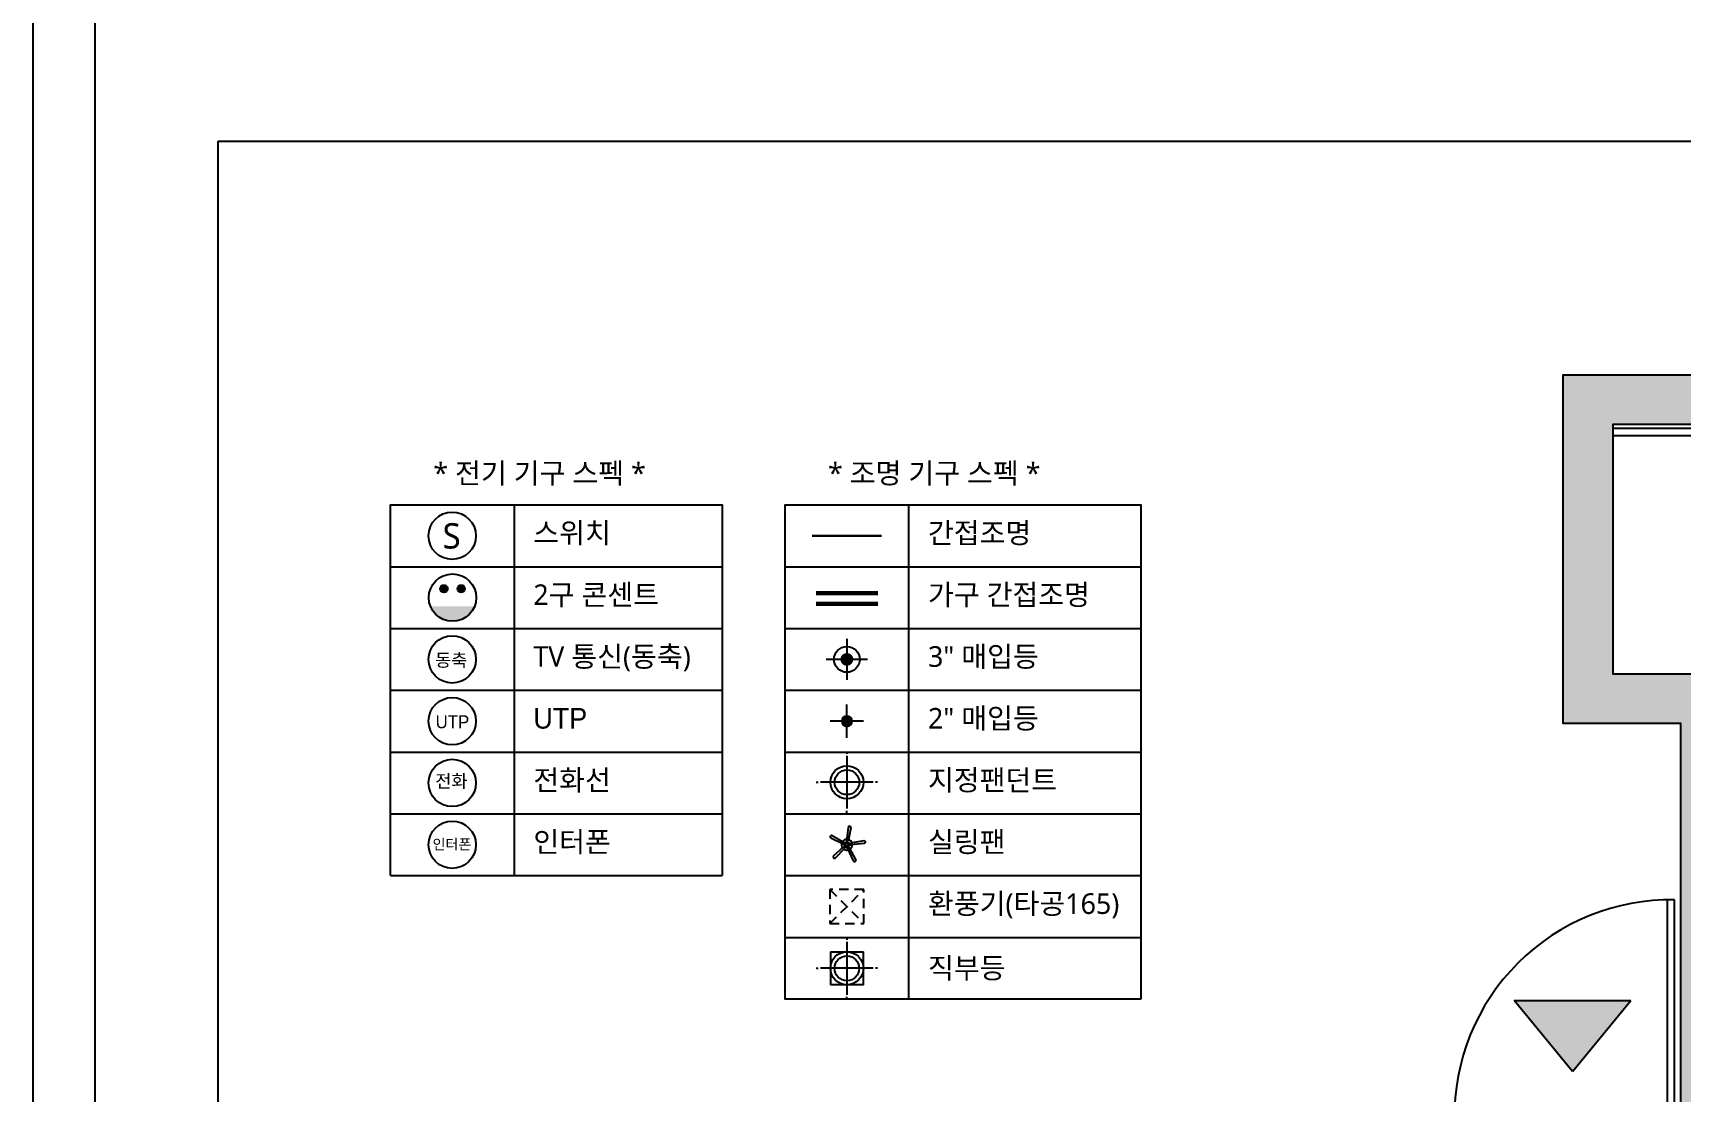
# Model space of a CAD drawing. Header units: millimetres. Extents: x 0 to 460316, y -63250 to 103204.
# Drawn here: x 183351 to 190020, y 35466 to 39752 of the extents above; entities that cross this region are included whole.
import ezdxf
from ezdxf.enums import TextEntityAlignment as Align

# ---------------------------------------------------------------- set-up
doc = ezdxf.new("R2010")
doc.units = ezdxf.units.MM
doc.header["$LTSCALE"] = 25
doc.linetypes.add('HID', pattern=[2.5, 1.5, -1])
for name, color, linetype in [('0-ELC TEXT', 7, 'Continuous'), ('06-FUR', 6, 'Continuous'), ('06-LIGHT', 4, 'Continuous'), ('2-con', 2, 'Continuous'), ('3.기호.계단선', 30, 'Continuous'), ('ac-insul', 5, 'BATTING'), ('ac-Ref', 8, 'Continuous'), ('ac-text', 7, 'Continuous'), ('ac-wall-fin', 3, 'Continuous'), ('CO-DOOR', 8, 'Continuous'), ('F-SYM', 7, 'Continuous'), ('FORM(YOURNAME)-11', 1, 'Continuous'), ('HAT', 8, 'Continuous'), ('RC-LIGHT', 7, 'Continuous'), ('U-LANP', 6, 'Continuous'), ('도면층4', 4, 'Continuous'), ('설비', 140, 'Continuous')]:
    doc.layers.add(name, color=color, linetype=linetype)
doc.styles.add('YOURNAME', font='HY울릉도M.TTF')
doc.styles.add('이윤정', font='l_10646.ttf')
doc.styles.add('코레일둥고', font='Korail_Round_Gothic_Medium.ttf')
doc.linetypes.add('BATTING', pattern='A,0.00254,-2.54,[134,ltypeshp.shx,S=2.54,R=0,X=-2.54,Y=0],-5.08,[134,ltypeshp.shx,S=2.54,R=180,X=2.54,Y=0],-2.54', length=10.16254)

# ---------------------------------------------------------------- blocks, each defined once
blk = doc.blocks.new('FORM-PLAN')
at = {"layer": 'Defpoints', "color": 158}
for points in [[(-71444, -2285), (10556, -2285), (10556, 55115), (-71444, 55115)], [(-69444, 53115), (-64, 53115), (-64, 1215), (-69444, 1215)]]:
    blk.add_lwpolyline(points, close=True, dxfattribs=at)
at = {"layer": 'FORM(YOURNAME)-11', "color": 250}
blk.add_lwpolyline([(-72444, -3285), (11556, -3285), (11556, 56115), (-72444, 56115)], close=True, dxfattribs=at)
at = {"layer": 'FORM(YOURNAME)-11', "color": 3, "style": 'YOURNAME'}
for tag, height, p in [('1', 450, (9905, 18188)), ('2', 450, (9905, 17544)), ('3', 450, (9905, 16257)), ('4', 450, (9905, 14326)), ('5', 515, (9905, 12009)), ('6', 515, (9905, 9757)), ('7', 515, (9905, 7504)), ('8', 515, (9905, 5252)), ('9', 515, (9905, 2999)), ('10', 515, (5655, 811)), ('11', 515, (9905, 747)), ('12', 515, (5655, -1441)), ('13', 515, (9905, -1441))]:
    blk.add_attdef(tag, text='', height=height, dxfattribs=at).set_placement(p, align=Align.MIDDLE_RIGHT)
blk = doc.blocks.new('egoo')
at = {"layer": '설비'}
h = blk.add_hatch(color=140, dxfattribs=at)
edge = h.paths.add_edge_path()
edge.add_arc((1015645.3, 443433.7), 22.3, 0, 360)
h = blk.add_hatch(color=140, dxfattribs=at)
edge = h.paths.add_edge_path()
edge.add_arc((1015747.7, 443433.7), 22.3, 0, 360)
h = blk.add_hatch(color=140, dxfattribs=at)
edge = h.paths.add_edge_path()
edge.add_line((1015826.3, 443329.1), (1015566.6, 443329.1))
edge.add_ellipse((1015696.5, 443381.5), major_axis=(99, 99), ratio=1, start_angle=156.95778, end_angle=293.04222)
at = {"layer": '설비', "color": 140}
for centre, radius in [((1015696.5, 443381.5), 140), ((1015645.3, 443433.7), 22.3), ((1015747.7, 443433.7), 22.3)]:
    blk.add_circle(centre, radius, dxfattribs=at)
blk = doc.blocks.new('SW')
at = {"layer": '설비', "color": 140}
blk.add_circle((11533254, -14277699), 184, dxfattribs=at)
at = {"layer": '설비', "color": 140, "insert": (11533320, -14277601), "char_height": 197.14, "width": 314.33, "attachment_point": 3, "style": '코레일둥고'}
blk.add_mtext('{\\fMalgun Gothic|b0|i0|c129|p50;S}', dxfattribs=at)
blk = doc.blocks.new('hallogen')
h = blk.add_hatch(color=256)
h.dxf.hatch_style = 1
edge = h.paths.add_edge_path()
edge.add_arc((48591.7, 60854.3), 31.2, 0, 360, ccw=False)
at = {"color": 1, "linetype": 'Continuous'}
for p, q in [((48591.7, 60954.3), (48591.7, 60754.3)), ((48691.7, 60854.3), (48491.7, 60854.3))]:
    blk.add_line(p, q, dxfattribs=at)
at = {"color": 4, "linetype": 'Continuous'}
blk.add_circle((48591.7, 60854.3), 62.5, dxfattribs=at)
blk = doc.blocks.new('1')
at = {"linetype": 'Continuous'}
h = blk.add_hatch(color=4, dxfattribs=at)
h.dxf.hatch_style = 1
edge = h.paths.add_edge_path()
edge.add_arc((11539653, -14273504), 37.5, 0, 360)
at = {"color": 1, "linetype": 'Continuous'}
for p, q in [((11539653, -14273637), (11539653, -14273370)), ((11539520, -14273504), (11539787, -14273504))]:
    blk.add_line(p, q, dxfattribs=at)
at = {"color": 4, "linetype": 'Continuous'}
for radius in [41.5, 37.5]:
    blk.add_circle((11539653, -14273504), radius, dxfattribs=at)
blk = doc.blocks.new('CELILNGPAN')
at = {"layer": '06-FUR', "color": 6}
for p, q in [((48292, -3967), (48588, -4106)), ((48322, -3910), (48607, -4069)), ((48717, -3709), (48676, -4035)), ((48781, -3721), (48717, -4041)), ((48360, -4404), (48600, -4183)), ((48405, -4451), (48629, -4212)), ((48639, -4116), (48612, -4103)), ((48645, -4105), (48618, -4091)), ((48645, -4158), (48624, -4179)), ((48654, -4167), (48633, -4188)), ((48682, -4086), (48687, -4056)), ((48695, -4088), (48700, -4058)), ((48696, -4174), (48709, -4201)), ((48842, -4521), (48706, -4225)), ((48708, -4168), (48721, -4195)), ((48725, -4118), (48755, -4113)), ((48727, -4131), (48756, -4126)), ((48901, -4493), (48743, -4206)), ((49094, -4035), (48772, -4096)), ((49102, -4099), (48778, -4137))]:
    blk.add_line(p, q, dxfattribs=at)
for radius in [45.4, 32.5]:
    blk.add_circle((48682, -4131), radius, dxfattribs=at)
for centre, radius, start, end in [((48307, -3938), 32.5, 61.67, 241.67), ((48682, -4131), 130, 90.4651, 143.078), ((48749, -3715), 32.5, 349.67, 169.67), ((48682, -4131), 130, 162.4651, 215.078), ((48598, -4088), 20.6, 242.7734, 62.7734), ((48615, -4198), 20.6, 314.7734, 134.7734), ((48682, -4131), 130, 234.4651, 287.078), ((48682, -4131), 64.9, 158.5125, 219.0342), ((48682, -4131), 64.9, 86.5125, 147.0342), ((48682, -4131), 64.9, 230.5125, 291.0342), ((48697, -4038), 20.6, 170.7734, 350.7734), ((48682, -4131), 64.9, 14.5125, 75.0342), ((48724, -4215), 20.6, 26.7734, 206.7734), ((48682, -4131), 64.9, 302.5125, 3.0342), ((48682, -4131), 130, 18.4651, 71.078), ((48775, -4117), 20.6, 98.7734, 278.7734), ((48682, -4131), 130, 306.4651, 359.078), ((49098, -4067), 32.5, 277.67, 97.67), ((48383, -4428), 32.5, 133.67, 313.67), ((48871, -4507), 32.5, 205.67, 25.67)]:
    blk.add_arc(centre, radius, start, end, dxfattribs=at)
blk = doc.blocks.new('A$C08B77260')
at = {"layer": 'HAT', "color": 1}
for p, q in [((187, 373), (187, 360)), ((187, 347), (187, 27)), ((0, 187), (13, 187)), ((347, 187), (27, 187)), ((373, 187), (360, 187)), ((187, 0), (187, 13))]:
    blk.add_line(p, q, dxfattribs=at)
at = {"layer": 'U-LANP', "color": 4}
blk.add_circle((187, 187), 100, dxfattribs=at)
at = {"layer": 'U-LANP', "color": 8}
blk.add_circle((187, 187), 75, dxfattribs=at)

msp = doc.modelspace()

# ---------------------------------------------------------------- hatches: boundary and pattern name
at = {"layer": 'ac-Ref'}
h = msp.add_hatch(color=256, dxfattribs=at)
h.dxf.hatch_style = 1
h.paths.add_polyline_path([(190288.9, 37157.75), (189743.9, 37157.75), (189743.9, 38167.75), (190308.9, 38167.75), (190308.9, 38367.75), (189543.9, 38367.75), (189543.9, 36957.75), (190018.9, 36957.75), (190018.9, 33784.45), (190288.9, 33784.45)])
h.paths.add_polyline_path([(193178.9, 36324.45), (193178.9, 38569.45), (192948.9, 38569.45), (192948.9, 38167.75), (192988.9, 38167.75), (192988.9, 33992.75), (191218.9, 33992.75), (191218.9, 33784.45), (193178.9, 33784.45)])
h.paths.add_polyline_path([(197156.9, 36197.45), (197423.9, 36197.45), (197423.9, 36398.33), (197158.9, 36398.33), (197158.9, 37169.45), (196290.9, 37169.45), (196290.9, 36969.45), (196980.9, 36969.45), (196980.9, 33994.45), (196168.9, 33994.45), (196168.9, 33859.45), (197163.9, 33859.45), (197163.9, 34059.45), (197156.9, 34059.45)])
h.paths.add_polyline_path([(198923.9, 38424.45), (197948.9, 38424.45), (197948.9, 38224.45), (198723.9, 38224.45), (198723.9, 37434.45), (198088.9, 37434.45), (198088.9, 36398.33), (198003.9, 36398.33), (198003.9, 36197.45), (198638.9, 36197.45), (198638.9, 34059.45), (198638.9, 33859.45), (198648.9, 33859.45), (198648.9, 28919.45), (197861.9, 28919.45), (197861.9, 28727.45), (198814.9, 28727.45), (198814.9, 27647.45), (197924.9, 27647.45), (197924.9, 27447.45), (198923.9, 27447.45)])
h.paths.add_polyline_path([(195090.9, 37169.45), (194565.9, 37169.45), (194565.9, 36324.45), (194840.9, 36324.45), (194840.9, 36969.45), (195090.9, 36969.45)])
h.paths.add_polyline_path([(196833.9, 32699.45), (195783.9, 32699.45), (195783.9, 32499.45), (196833.9, 32499.45)])
h.paths.add_polyline_path([(194756.9, 32699.45), (194546.9, 32699.45), (194546.9, 28727.45), (195161.9, 28727.45), (195161.9, 28919.45), (194756.9, 28919.45)])
h.paths.add_polyline_path([(194836.9, 27647.45), (194636.9, 27647.45), (194636.9, 27077.45), (194836.9, 27077.45)])
h.paths.add_polyline_path([(190116.9, 28747.45), (190746.9, 28747.45), (190746.9, 28947.45), (190028.9, 28947.45), (190028.9, 32402.45), (189838.9, 32402.45), (189838.9, 27462.45), (189823.9, 27462.45), (189823.9, 27262.45), (189916.9, 27262.45), (189916.9, 27077.45), (190836.9, 27077.45), (190836.9, 27277.45), (190116.9, 27277.45)])
h.paths.add_polyline_path([(186823.9, 32202.45), (188908.9, 32202.45), (188908.9, 32402.45), (186858.9, 32402.45), (186858.9, 34567.45), (188458.9, 34567.45), (188458.9, 33167.45), (188658.9, 33167.45), (188658.9, 35164.45), (189078.9, 35164.45), (189078.9, 35364.45), (188458.9, 35364.45), (188458.9, 34737.45), (186623.9, 34737.45), (186623.9, 27262.45), (187243.9, 27262.45), (187243.9, 27462.45), (186823.9, 27462.45)])
at = {"layer": '도면층4'}
msp.add_hatch(color=256, dxfattribs=at).paths.add_polyline_path([(189580.92, 35549.16), (189817.15, 35836.49), (189344.7, 35836.49)])

# ---------------------------------------------------------------- linework, layer by layer
at = {"layer": '0-ELC TEXT'}
for p, q in [((185297.94, 37841.71), (185297.94, 36341.71)), ((186894.9, 37841.71), (186894.9, 35841.71)), ((184797.94, 37591.71), (186140.35, 37591.71)), ((186394.9, 37591.71), (187835.08, 37591.71)), ((184797.94, 37341.71), (186140.35, 37341.71)), ((186394.9, 37341.71), (187835.08, 37341.71)), ((184797.94, 37091.71), (186140.35, 37091.71)), ((186394.9, 37091.71), (187835.08, 37091.71)), ((184797.94, 36841.71), (186140.35, 36841.71)), ((186394.9, 36841.71), (187835.08, 36841.71)), ((184797.94, 36591.71), (186140.35, 36591.71)), ((186394.9, 36591.71), (187835.08, 36591.71)), ((184797.94, 36341.71), (186140.35, 36341.71)), ((186394.9, 36341.71), (187835.08, 36341.71)), ((186394.9, 36091.71), (187835.08, 36091.71))]:
    msp.add_line(p, q, dxfattribs=at)
msp.add_lwpolyline([(184797.94, 36341.71), (184797.94, 37841.71), (186140.35, 37841.71), (186140.35, 36341.71)], dxfattribs=at)
msp.add_lwpolyline([(187835.08, 35841.71), (186394.9, 35841.71), (186394.9, 37841.71), (187835.08, 37841.71)], close=True, dxfattribs=at)
at = {"layer": '06-LIGHT', "color": 10, "linetype": 'HID', "const_width": 8.33}
msp.add_lwpolyline([(186785.57, 37716.71), (186504.23, 37716.71)], dxfattribs=at)
at = {"layer": '2-con'}
msp.add_lwpolyline([(190018.9, 33784.45), (190018.9, 36957.75), (189543.9, 36957.75), (189543.9, 38367.75), (190308.9, 38367.75), (190308.9, 38167.75), (189743.9, 38167.75), (189743.9, 37157.75), (190288.9, 37157.75), (190288.9, 33784.45), (190018.9, 33784.45)], dxfattribs=at)
at = {"layer": '3.기호.계단선', "linetype": 'HID'}
for p, q in [((186576.15, 36147.96), (186713.65, 36285.46)), ((186576.15, 36285.46), (186713.65, 36147.96))]:
    msp.add_line(p, q, dxfattribs=at)
msp.add_lwpolyline([(186576.15, 36147.96), (186713.65, 36147.96), (186713.65, 36285.46), (186576.15, 36285.46)], close=True, dxfattribs=at)
at = {"layer": 'ac-insul', "linetype": 'BATTING', "ltscale": 0.05}
msp.add_line((189743.9, 38151.99), (190308.9, 38151.99), dxfattribs=at)
at = {"layer": 'ac-wall-fin'}
msp.add_line((189743.9, 38122.75), (190308.9, 38122.75), dxfattribs=at)
at = {"layer": 'CO-DOOR', "linetype": 'Continuous'}
msp.add_lwpolyline([(189963.9, 36243.92), (189963.9, 35354.45), (189993.9, 35354.45), (189993.9, 36244.45)], dxfattribs=at)
msp.add_arc((189978.9, 35368.93), 875.12, 89.017873, 180.948024, dxfattribs=at)
at = {"layer": 'HAT', "color": 1}
for p, q in [((186644.9, 36091.16), (186644.9, 36082.27)), ((186578.23, 36033.38), (186711.57, 36033.38)), ((186578.23, 36033.38), (186578.23, 35900.05)), ((186644.9, 36073.38), (186644.9, 35860.05)), ((186711.57, 35900.05), (186711.57, 36033.38)), ((186520.46, 35966.71), (186529.34, 35966.71)), ((186751.57, 35966.71), (186538.23, 35966.71)), ((186769.34, 35966.71), (186760.46, 35966.71)), ((186711.57, 35900.05), (186578.23, 35900.05)), ((186644.9, 35842.27), (186644.9, 35851.16))]:
    msp.add_line(p, q, dxfattribs=at)
at = {"layer": 'U-LANP', "color": 4}
msp.add_circle((186644.9, 35966.71), 66.67, dxfattribs=at)
at = {"layer": 'U-LANP', "color": 8}
msp.add_circle((186644.9, 35966.71), 50, dxfattribs=at)
at = {"layer": '도면층4'}
for q in [(189344.7, 35836.49), (189817.15, 35836.49)]:
    msp.add_line((189580.92, 35549.16), q, dxfattribs=at)
msp.add_lwpolyline([(189344.7, 35836.49), (189817.15, 35836.49)], dxfattribs=at)
at = {"layer": '설비', "color": 30, "true_color": 0xf26722, "const_width": 16.67}
for points in [[(186770.73, 37484.81), (186519.34, 37484.81)], [(186770.73, 37441.38), (186519.34, 37441.38)]]:
    msp.add_lwpolyline(points, dxfattribs=at)
at = {"layer": '설비', "color": 140}
for centre in [(185047.94, 37216.71), (185047.94, 36966.71), (185047.94, 36716.71), (185047.94, 36466.71)]:
    msp.add_circle(centre, 95.83, dxfattribs=at)

# ---------------------------------------------------------------- block references
at = {"xscale": 0.6666666666666667, "yscale": 0.6666666666666667, "zscale": 0.6666666666666667}
msp.add_blockref('A$C08B77260', (186520.46, 36594.74), dxfattribs=at)
at = {"layer": '06-LIGHT', "xscale": 0.1666666666666667, "yscale": 0.1666666666666667, "zscale": 0.1666666666666667}
msp.add_blockref('CELILNGPAN', (178531.3, 37155.22), dxfattribs=at)
at = {"layer": 'F-SYM', "xscale": 0.2500000000000001, "yscale": 0.2500000000000001, "zscale": 0.2500000000000001}
msp.add_blockref('FORM-PLAN', (201462.45, 26034.91), dxfattribs=at)
at = {"layer": 'RC-LIGHT'}
for name, p, xscale, yscale, zscale in [('hallogen', (146151.82, -13495.17), 0.8333333333333334, 0.8333333333333334, 0.8333333333333334), ('1', (5979643.64, 7202380.26), -0.5020080321059824, 0.5020080321059824, 0.5020080321059824)]:
    msp.add_blockref(name, p, dxfattribs=dict(at, xscale=xscale, yscale=yscale, zscale=zscale))
at = {"layer": '설비', "color": 140}
for name, p, xscale, yscale, zscale in [('SW', (-5821855.22, 7474018.51), 0.5208333333333334, 0.5208333333333334, 0.5208333333333334), ('egoo', (-510219.27, -266038.46), 0.6845238224412213, 0.6845238224412213, 0.6845238224412213)]:
    msp.add_blockref(name, p, dxfattribs=dict(at, xscale=xscale, yscale=yscale, zscale=zscale))

# ---------------------------------------------------------------- texts
at = {"layer": 'ac-text'}
for s, height, style, p in [('* 전기 기구 스펙 *', 83.3333, '이윤정', (184971.5, 37928.75)), ('* 조명 기구 스펙 *', 83.3333, '이윤정', (186568.45, 37928.75)), ('스위치', 83.333, '이윤정', (185376.17, 37686.76)), ('간접조명', 83.333, '이윤정', (186973.13, 37686.76)), ('2구 콘센트', 83.333, '이윤정', (185376.17, 37436.76)), ('가구 간접조명', 83.333, '이윤정', (186973.13, 37436.76)), ('TV 통신(동축)', 83.333, '이윤정', (185376.17, 37186.76)), ('3" 매입등', 83.333, '이윤정', (186973.13, 37186.76)), ('UTP', 83.333, '코레일둥고', (185376.17, 36936.76)), ('2" 매입등', 83.333, '이윤정', (186973.13, 36936.76)), ('전화선', 83.333, '이윤정', (185376.17, 36686.76)), ('지정팬던트', 83.333, '이윤정', (186973.13, 36686.76)), ('인터폰', 83.333, '이윤정', (185376.17, 36436.76)), ('실링팬', 83.333, '이윤정', (186973.13, 36436.76)), ('환풍기(타공165)', 83.333, '이윤정', (186973.13, 36186.76)), ('직부등', 83.333, '이윤정', (186973.13, 35926.05))]:
    msp.add_text(s, height=height, dxfattribs=dict(at, style=style)).set_placement(p)
at = {"layer": '설비', "color": 140}
for s, height, style, p in [('동축', 52.083, '이윤정', (184978.62, 37187.8)), ('UTP', 52.083, '코레일둥고', (184980.81, 36938.16)), ('전화', 52.083, '이윤정', (184979.43, 36698.33)), ('인터폰', 41.667, '이윤정', (184968.46, 36447.96))]:
    msp.add_text(s, height=height, dxfattribs=dict(at, style=style)).set_placement(p)

doc.saveas('drawing.dxf')
